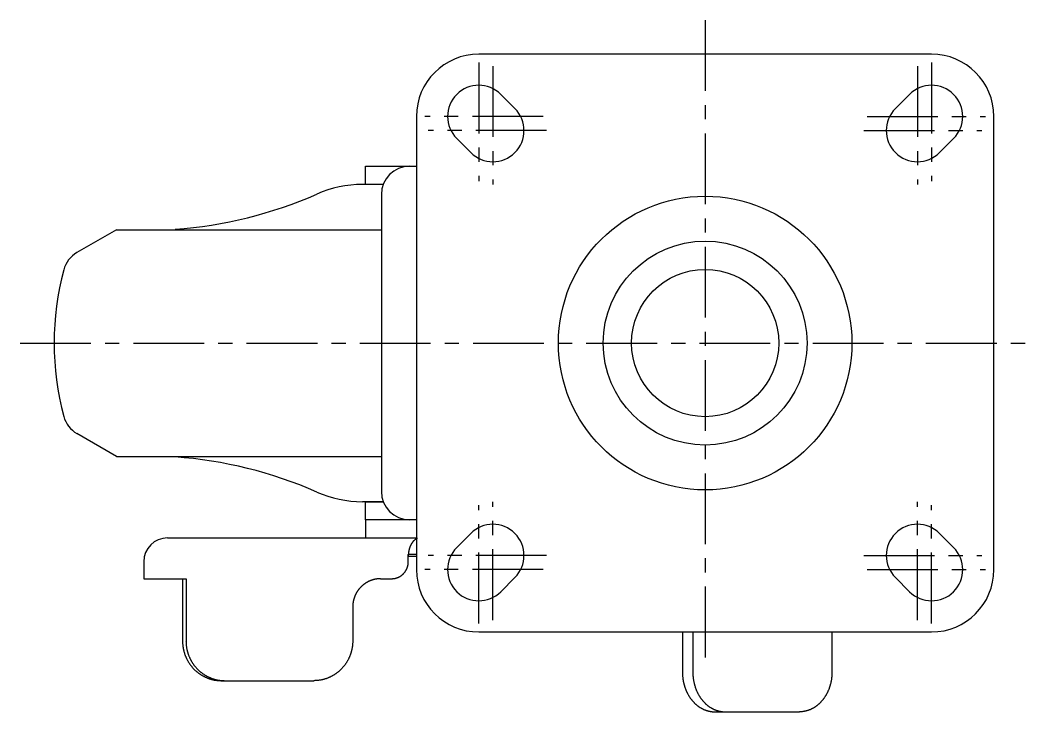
# Model space of a CAD drawing. Extents: x 9 to 412, y 17 to 503.
# Drawn here: x 234 to 412, y 380.4 to 502.5 of the extents above; entities that cross this region are included whole.
import ezdxf

# ---------------------------------------------------------------- set-up
doc = ezdxf.new("R2010")
doc.units = 0
doc.header["$LTSCALE"] = 10
doc.linetypes.add('CENTER', pattern=[2, 1.25, -0.25, 0.25, -0.25])
doc.layers.get('0').update_dxf_attribs({"linetype": 'CONTINUOUS'})
doc.layers.add('CENTER', color=1, linetype='CENTER')

msp = doc.modelspace()

# ---------------------------------------------------------------- linework, layer by layer
at = {"color": 7, "linetype": 'CONTINUOUS'}
for p, q in [((395, 496.546218), (315, 496.546218)), ((321.389087, 486.935306), (318.889087, 489.435306)), ((391.110913, 489.435306), (388.610913, 486.935306)), ((304, 485.546218), (304, 405.546218)), ((406, 405.546218), (406, 485.546218)), ((311.110913, 481.657131), (313.610913, 479.157131)), ((396.389087, 479.157131), (398.889087, 481.657131)), ((295, 473.546218), (295, 476.746218)), ((295, 476.746218), (304, 476.746218)), ((298.135238, 473.546218), (294.474838, 473.546218)), ((298.135238, 473.546218), (295, 473.546218)), ((297.8, 471.746218), (297.8, 419.346218)), ((251, 465.546218), (244.033595, 461.524163)), ((251, 465.546218), (297.8, 465.546218)), ((251, 425.546218), (244.033595, 429.568274)), ((251, 425.546218), (297.8, 425.546218)), ((298.135238, 417.546218), (294.474838, 417.546218)), ((295, 414.346218), (295, 417.546218)), ((295, 417.546218), (298.135238, 417.546218)), ((304, 414.346218), (295, 414.346218)), ((295, 414.346218), (295, 411.146218)), ((295, 414.346218), (295, 411.146218)), ((313.610913, 411.935306), (311.110913, 409.435306)), ((398.889087, 409.435306), (396.389087, 411.935306)), ((260.029214, 411.146218), (304, 411.146218)), ((304, 408.246218), (302.560376, 408.246218)), ((302.560376, 406.946218), (302.560376, 408.246218)), ((302.560376, 406.946218), (302.560376, 407.946218)), ((302.560376, 407.946218), (304, 407.946218)), ((255.829214, 406.946218), (255.829214, 403.946218)), ((318.889087, 401.657131), (321.389087, 404.157131)), ((388.610913, 404.157131), (391.110913, 401.657131)), ((255.829214, 403.946218), (263.295289, 403.946218)), ((262.6847, 403.946218), (262.6847, 392.946218)), ((263.295289, 403.946218), (263.295289, 392.946218)), ((297.652241, 403.946218), (299.615495, 403.946218)), ((297.652241, 403.946218), (299.615495, 403.946218)), ((292.744105, 398.946218), (292.744105, 392.946218)), ((315, 394.546218), (395, 394.546218)), ((350.98785, 394.546218), (350.98785, 387.446218)), ((352.823294, 394.546218), (352.823294, 387.446218)), ((377.397856, 394.546218), (377.397856, 387.446218)), ((269.556091, 385.946218), (285.872714, 385.946218)), ((356.721914, 380.446218), (371.663791, 380.446218))]:
    msp.add_line(p, q, dxfattribs=at)
for points in [[(304.216, 411.07, 0), (304.194, 411.062, 0), (304.172, 411.054, 0), (304.15, 411.046, 0), (304.129, 411.037, 0), (304.107, 411.029, 0), (304.086, 411.019, 0), (304.064, 411.01, 0), (304.043, 411, 0), (304.022, 410.989, 0), (304.001, 410.979, 0), (303.979, 410.968, 0), (303.958, 410.957, 0), (303.937, 410.945, 0), (303.917, 410.933, 0), (303.896, 410.921, 0), (303.875, 410.908, 0), (303.854, 410.895, 0), (303.834, 410.882, 0), (303.813, 410.868, 0), (303.793, 410.854, 0), (303.773, 410.84, 0), (303.753, 410.825, 0), (303.733, 410.811, 0), (303.713, 410.795, 0), (303.693, 410.78, 0), (303.673, 410.764, 0), (303.654, 410.748, 0), (303.634, 410.731, 0), (303.615, 410.714, 0), (303.595, 410.697, 0), (303.576, 410.68, 0), (303.557, 410.662, 0), (303.538, 410.644, 0), (303.52, 410.626, 0), (303.501, 410.607, 0), (303.482, 410.588, 0), (303.464, 410.569, 0), (303.446, 410.55, 0), (303.428, 410.53, 0), (303.41, 410.51, 0), (303.392, 410.489, 0), (303.374, 410.469, 0), (303.357, 410.448, 0), (303.339, 410.427, 0), (303.322, 410.405, 0), (303.305, 410.383, 0), (303.288, 410.361, 0), (303.271, 410.339, 0), (303.255, 410.317, 0), (303.238, 410.294, 0), (303.222, 410.271, 0), (303.206, 410.247, 0), (303.19, 410.224, 0), (303.174, 410.2, 0), (303.158, 410.176, 0), (303.143, 410.151, 0), (303.127, 410.127, 0), (303.112, 410.102, 0), (303.097, 410.077, 0), (303.083, 410.051, 0), (303.068, 410.026, 0), (303.054, 410, 0), (303.039, 409.974, 0), (303.025, 409.948, 0), (303.011, 409.921, 0), (302.998, 409.895, 0), (302.984, 409.868, 0), (302.971, 409.841, 0), (302.958, 409.813, 0), (302.945, 409.786, 0), (302.932, 409.758, 0), (302.92, 409.73, 0), (302.907, 409.702, 0), (302.895, 409.674, 0), (302.883, 409.645, 0), (302.871, 409.616, 0), (302.86, 409.587, 0), (302.848, 409.558, 0), (302.837, 409.529, 0), (302.826, 409.499, 0), (302.816, 409.47, 0), (302.805, 409.44, 0), (302.795, 409.41, 0), (302.785, 409.38, 0), (302.775, 409.35, 0), (302.765, 409.319, 0), (302.756, 409.289, 0), (302.746, 409.258, 0), (302.737, 409.227, 0), (302.728, 409.196, 0), (302.72, 409.165, 0), (302.711, 409.134, 0), (302.703, 409.102, 0), (302.695, 409.07, 0), (302.687, 409.039, 0), (302.68, 409.007, 0), (302.673, 408.975, 0), (302.666, 408.943, 0), (302.659, 408.911, 0), (302.652, 408.879, 0), (302.646, 408.846, 0), (302.64, 408.814, 0), (302.634, 408.781, 0), (302.628, 408.748, 0), (302.622, 408.716, 0), (302.617, 408.683, 0), (302.612, 408.65, 0), (302.607, 408.617, 0), (302.603, 408.584, 0), (302.598, 408.551, 0), (302.594, 408.518, 0), (302.59, 408.484, 0), (302.587, 408.451, 0), (302.583, 408.418, 0), (302.58, 408.384, 0), (302.577, 408.351, 0), (302.575, 408.317, 0), (302.572, 408.283, 0), (302.57, 408.25, 0), (302.568, 408.216, 0), (302.566, 408.183, 0), (302.565, 408.149, 0), (302.563, 408.115, 0), (302.562, 408.081, 0), (302.561, 408.048, 0), (302.561, 408.014, 0), (302.56, 407.98, 0), (302.56, 407.946, 0)], [(299.615, 403.946, 0), (299.652, 403.946, 0), (299.688, 403.947, 0), (299.724, 403.948, 0), (299.76, 403.95, 0), (299.796, 403.952, 0), (299.832, 403.954, 0), (299.868, 403.957, 0), (299.904, 403.961, 0), (299.94, 403.964, 0), (299.976, 403.969, 0), (300.012, 403.974, 0), (300.048, 403.979, 0), (300.083, 403.984, 0), (300.119, 403.99, 0), (300.155, 403.997, 0), (300.19, 404.004, 0), (300.225, 404.011, 0), (300.261, 404.019, 0), (300.296, 404.027, 0), (300.331, 404.036, 0), (300.366, 404.045, 0), (300.401, 404.055, 0), (300.436, 404.065, 0), (300.47, 404.075, 0), (300.505, 404.086, 0), (300.539, 404.098, 0), (300.573, 404.109, 0), (300.608, 404.122, 0), (300.642, 404.134, 0), (300.675, 404.147, 0), (300.709, 404.161, 0), (300.742, 404.175, 0), (300.776, 404.189, 0), (300.809, 404.204, 0), (300.842, 404.219, 0), (300.875, 404.234, 0), (300.907, 404.25, 0), (300.94, 404.267, 0), (300.972, 404.283, 0), (301.004, 404.3, 0), (301.035, 404.318, 0), (301.067, 404.336, 0), (301.098, 404.354, 0), (301.129, 404.373, 0), (301.16, 404.392, 0), (301.191, 404.412, 0), (301.221, 404.432, 0), (301.252, 404.452, 0), (301.282, 404.472, 0), (301.311, 404.493, 0), (301.341, 404.515, 0), (301.37, 404.537, 0), (301.399, 404.559, 0), (301.427, 404.581, 0), (301.456, 404.604, 0), (301.484, 404.627, 0), (301.512, 404.651, 0), (301.539, 404.675, 0), (301.566, 404.699, 0), (301.593, 404.723, 0), (301.62, 404.748, 0), (301.646, 404.773, 0), (301.672, 404.799, 0), (301.698, 404.825, 0), (301.723, 404.851, 0), (301.748, 404.878, 0), (301.773, 404.904, 0), (301.798, 404.932, 0), (301.822, 404.959, 0), (301.845, 404.987, 0), (301.869, 405.015, 0), (301.892, 405.043, 0), (301.915, 405.072, 0), (301.937, 405.101, 0), (301.959, 405.13, 0), (301.981, 405.159, 0), (302.002, 405.189, 0), (302.023, 405.219, 0), (302.044, 405.249, 0), (302.064, 405.28, 0), (302.084, 405.31, 0), (302.103, 405.341, 0), (302.123, 405.372, 0), (302.141, 405.404, 0), (302.16, 405.436, 0), (302.178, 405.468, 0), (302.195, 405.5, 0), (302.213, 405.532, 0), (302.229, 405.565, 0), (302.246, 405.597, 0), (302.262, 405.63, 0), (302.278, 405.664, 0), (302.293, 405.697, 0), (302.308, 405.73, 0), (302.322, 405.764, 0), (302.336, 405.798, 0), (302.35, 405.832, 0), (302.363, 405.867, 0), (302.376, 405.901, 0), (302.388, 405.936, 0), (302.4, 405.97, 0), (302.412, 406.005, 0), (302.423, 406.04, 0), (302.434, 406.075, 0), (302.444, 406.111, 0), (302.454, 406.146, 0), (302.463, 406.182, 0), (302.472, 406.217, 0), (302.481, 406.253, 0), (302.489, 406.289, 0), (302.497, 406.325, 0), (302.504, 406.361, 0), (302.511, 406.397, 0), (302.517, 406.433, 0), (302.523, 406.47, 0), (302.529, 406.506, 0), (302.534, 406.542, 0), (302.538, 406.579, 0), (302.542, 406.616, 0), (302.546, 406.652, 0), (302.55, 406.689, 0), (302.552, 406.726, 0), (302.555, 406.762, 0), (302.557, 406.799, 0), (302.558, 406.836, 0), (302.559, 406.873, 0), (302.56, 406.909, 0), (302.56, 406.946, 0)], [(299.615, 403.946, 0), (299.652, 403.946, 0), (299.688, 403.947, 0), (299.724, 403.948, 0), (299.76, 403.95, 0), (299.796, 403.952, 0), (299.832, 403.954, 0), (299.868, 403.957, 0), (299.904, 403.961, 0), (299.94, 403.964, 0), (299.976, 403.969, 0), (300.012, 403.974, 0), (300.048, 403.979, 0), (300.083, 403.984, 0), (300.119, 403.99, 0), (300.155, 403.997, 0), (300.19, 404.004, 0), (300.225, 404.011, 0), (300.261, 404.019, 0), (300.296, 404.027, 0), (300.331, 404.036, 0), (300.366, 404.045, 0), (300.401, 404.055, 0), (300.436, 404.065, 0), (300.47, 404.075, 0), (300.505, 404.086, 0), (300.539, 404.098, 0), (300.573, 404.109, 0), (300.608, 404.122, 0), (300.642, 404.134, 0), (300.675, 404.147, 0), (300.709, 404.161, 0), (300.742, 404.175, 0), (300.776, 404.189, 0), (300.809, 404.204, 0), (300.842, 404.219, 0), (300.875, 404.234, 0), (300.907, 404.25, 0), (300.94, 404.267, 0), (300.972, 404.283, 0), (301.004, 404.3, 0), (301.035, 404.318, 0), (301.067, 404.336, 0), (301.098, 404.354, 0), (301.129, 404.373, 0), (301.16, 404.392, 0), (301.191, 404.412, 0), (301.221, 404.432, 0), (301.252, 404.452, 0), (301.282, 404.472, 0), (301.311, 404.493, 0), (301.341, 404.515, 0), (301.37, 404.537, 0), (301.399, 404.559, 0), (301.427, 404.581, 0), (301.456, 404.604, 0), (301.484, 404.627, 0), (301.512, 404.651, 0), (301.539, 404.675, 0), (301.566, 404.699, 0), (301.593, 404.723, 0), (301.62, 404.748, 0), (301.646, 404.773, 0), (301.672, 404.799, 0), (301.698, 404.825, 0), (301.723, 404.851, 0), (301.748, 404.878, 0), (301.773, 404.904, 0), (301.798, 404.932, 0), (301.822, 404.959, 0), (301.845, 404.987, 0), (301.869, 405.015, 0), (301.892, 405.043, 0), (301.915, 405.072, 0), (301.937, 405.101, 0), (301.959, 405.13, 0), (301.981, 405.159, 0), (302.002, 405.189, 0), (302.023, 405.219, 0), (302.044, 405.249, 0), (302.064, 405.28, 0), (302.084, 405.31, 0), (302.103, 405.341, 0), (302.123, 405.372, 0), (302.141, 405.404, 0), (302.16, 405.436, 0), (302.178, 405.468, 0), (302.195, 405.5, 0), (302.213, 405.532, 0), (302.229, 405.565, 0), (302.246, 405.597, 0), (302.262, 405.63, 0), (302.278, 405.664, 0), (302.293, 405.697, 0), (302.308, 405.73, 0), (302.322, 405.764, 0), (302.336, 405.798, 0), (302.35, 405.832, 0), (302.363, 405.867, 0), (302.376, 405.901, 0), (302.388, 405.936, 0), (302.4, 405.97, 0), (302.412, 406.005, 0), (302.423, 406.04, 0), (302.434, 406.075, 0), (302.444, 406.111, 0), (302.454, 406.146, 0), (302.463, 406.182, 0), (302.472, 406.217, 0), (302.481, 406.253, 0), (302.489, 406.289, 0), (302.497, 406.325, 0), (302.504, 406.361, 0), (302.511, 406.397, 0), (302.517, 406.433, 0), (302.523, 406.47, 0), (302.529, 406.506, 0), (302.534, 406.542, 0), (302.538, 406.579, 0), (302.542, 406.616, 0), (302.546, 406.652, 0), (302.55, 406.689, 0), (302.552, 406.726, 0), (302.555, 406.762, 0), (302.557, 406.799, 0), (302.558, 406.836, 0), (302.559, 406.873, 0), (302.56, 406.909, 0), (302.56, 406.946, 0)], [(297.652, 403.946, 0), (297.592, 403.946, 0), (297.532, 403.945, 0), (297.472, 403.943, 0), (297.411, 403.94, 0), (297.351, 403.937, 0), (297.291, 403.933, 0), (297.231, 403.928, 0), (297.171, 403.922, 0), (297.111, 403.916, 0), (297.051, 403.909, 0), (296.992, 403.901, 0), (296.932, 403.892, 0), (296.873, 403.883, 0), (296.813, 403.873, 0), (296.754, 403.862, 0), (296.695, 403.85, 0), (296.636, 403.838, 0), (296.577, 403.825, 0), (296.518, 403.811, 0), (296.46, 403.796, 0), (296.401, 403.781, 0), (296.343, 403.765, 0), (296.285, 403.748, 0), (296.227, 403.731, 0), (296.17, 403.713, 0), (296.113, 403.694, 0), (296.056, 403.674, 0), (295.999, 403.654, 0), (295.942, 403.633, 0), (295.886, 403.611, 0), (295.83, 403.589, 0), (295.774, 403.566, 0), (295.718, 403.542, 0), (295.663, 403.517, 0), (295.608, 403.492, 0), (295.554, 403.466, 0), (295.499, 403.44, 0), (295.445, 403.412, 0), (295.392, 403.384, 0), (295.339, 403.356, 0), (295.286, 403.327, 0), (295.233, 403.297, 0), (295.181, 403.266, 0), (295.129, 403.235, 0), (295.077, 403.203, 0), (295.026, 403.17, 0), (294.976, 403.137, 0), (294.925, 403.104, 0), (294.876, 403.069, 0), (294.826, 403.034, 0), (294.777, 402.999, 0), (294.728, 402.962, 0), (294.68, 402.925, 0), (294.633, 402.888, 0), (294.585, 402.85, 0), (294.539, 402.811, 0), (294.492, 402.772, 0), (294.446, 402.732, 0), (294.401, 402.692, 0), (294.356, 402.651, 0), (294.312, 402.609, 0), (294.268, 402.567, 0), (294.225, 402.525, 0), (294.182, 402.482, 0), (294.139, 402.438, 0), (294.098, 402.394, 0), (294.056, 402.349, 0), (294.016, 402.304, 0), (293.975, 402.258, 0), (293.936, 402.212, 0), (293.897, 402.165, 0), (293.858, 402.118, 0), (293.82, 402.071, 0), (293.783, 402.022, 0), (293.746, 401.974, 0), (293.71, 401.925, 0), (293.674, 401.875, 0), (293.639, 401.825, 0), (293.605, 401.775, 0), (293.571, 401.724, 0), (293.538, 401.673, 0), (293.506, 401.621, 0), (293.474, 401.569, 0), (293.442, 401.517, 0), (293.412, 401.464, 0), (293.382, 401.411, 0), (293.352, 401.357, 0), (293.324, 401.303, 0), (293.296, 401.249, 0), (293.268, 401.194, 0), (293.241, 401.139, 0), (293.215, 401.084, 0), (293.19, 401.028, 0), (293.165, 400.972, 0), (293.141, 400.916, 0), (293.118, 400.86, 0), (293.095, 400.803, 0), (293.073, 400.746, 0), (293.052, 400.688, 0), (293.031, 400.631, 0), (293.011, 400.573, 0), (292.992, 400.515, 0), (292.973, 400.456, 0), (292.955, 400.398, 0), (292.938, 400.339, 0), (292.922, 400.28, 0), (292.906, 400.221, 0), (292.891, 400.161, 0), (292.877, 400.102, 0), (292.863, 400.042, 0), (292.851, 399.982, 0), (292.838, 399.922, 0), (292.827, 399.861, 0), (292.816, 399.801, 0), (292.806, 399.741, 0), (292.797, 399.68, 0), (292.789, 399.619, 0), (292.781, 399.558, 0), (292.774, 399.497, 0), (292.768, 399.436, 0), (292.762, 399.375, 0), (292.757, 399.314, 0), (292.753, 399.253, 0), (292.75, 399.192, 0), (292.747, 399.13, 0), (292.746, 399.069, 0), (292.744, 399.008, 0), (292.744, 398.946, 0)], [(262.685, 392.946, 0), (262.685, 392.86, 0), (262.687, 392.774, 0), (262.689, 392.689, 0), (262.693, 392.603, 0), (262.698, 392.517, 0), (262.703, 392.431, 0), (262.71, 392.346, 0), (262.718, 392.26, 0), (262.727, 392.175, 0), (262.736, 392.089, 0), (262.747, 392.004, 0), (262.759, 391.919, 0), (262.772, 391.834, 0), (262.786, 391.749, 0), (262.801, 391.665, 0), (262.817, 391.581, 0), (262.834, 391.496, 0), (262.852, 391.413, 0), (262.871, 391.329, 0), (262.891, 391.245, 0), (262.912, 391.162, 0), (262.934, 391.079, 0), (262.957, 390.997, 0), (262.981, 390.914, 0), (263.006, 390.832, 0), (263.032, 390.75, 0), (263.058, 390.669, 0), (263.086, 390.588, 0), (263.115, 390.507, 0), (263.145, 390.427, 0), (263.176, 390.347, 0), (263.208, 390.267, 0), (263.241, 390.188, 0), (263.274, 390.11, 0), (263.309, 390.031, 0), (263.344, 389.953, 0), (263.381, 389.876, 0), (263.418, 389.799, 0), (263.457, 389.722, 0), (263.496, 389.646, 0), (263.536, 389.571, 0), (263.577, 389.496, 0), (263.619, 389.421, 0), (263.662, 389.347, 0), (263.706, 389.274, 0), (263.751, 389.201, 0), (263.796, 389.129, 0), (263.843, 389.057, 0), (263.89, 388.986, 0), (263.938, 388.916, 0), (263.987, 388.846, 0), (264.037, 388.776, 0), (264.088, 388.708, 0), (264.139, 388.64, 0), (264.191, 388.572, 0), (264.244, 388.505, 0), (264.298, 388.439, 0), (264.353, 388.374, 0), (264.408, 388.309, 0), (264.465, 388.245, 0), (264.522, 388.182, 0), (264.58, 388.119, 0), (264.638, 388.058, 0), (264.697, 387.996, 0), (264.757, 387.936, 0), (264.818, 387.876, 0), (264.879, 387.818, 0), (264.942, 387.76, 0), (265.004, 387.702, 0), (265.068, 387.646, 0), (265.132, 387.59, 0), (265.197, 387.535, 0), (265.262, 387.481, 0), (265.329, 387.428, 0), (265.395, 387.375, 0), (265.463, 387.324, 0), (265.531, 387.273, 0), (265.599, 387.223, 0), (265.669, 387.174, 0), (265.739, 387.126, 0), (265.809, 387.079, 0), (265.88, 387.032, 0), (265.951, 386.987, 0), (266.023, 386.942, 0), (266.096, 386.898, 0), (266.169, 386.856, 0), (266.243, 386.814, 0), (266.317, 386.773, 0), (266.392, 386.733, 0), (266.467, 386.694, 0), (266.542, 386.655, 0), (266.618, 386.618, 0), (266.695, 386.582, 0), (266.772, 386.547, 0), (266.849, 386.512, 0), (266.927, 386.479, 0), (267.005, 386.447, 0), (267.083, 386.415, 0), (267.162, 386.385, 0), (267.241, 386.355, 0), (267.321, 386.327, 0), (267.401, 386.3, 0), (267.481, 386.273, 0), (267.561, 386.248, 0), (267.642, 386.223, 0), (267.723, 386.2, 0), (267.805, 386.177, 0), (267.886, 386.156, 0), (267.968, 386.136, 0), (268.051, 386.116, 0), (268.133, 386.098, 0), (268.216, 386.081, 0), (268.298, 386.064, 0), (268.381, 386.049, 0), (268.465, 386.035, 0), (268.548, 386.022, 0), (268.631, 386.01, 0), (268.715, 385.999, 0), (268.799, 385.989, 0), (268.883, 385.98, 0), (268.967, 385.972, 0), (269.051, 385.965, 0), (269.135, 385.959, 0), (269.219, 385.955, 0), (269.303, 385.951, 0), (269.387, 385.948, 0), (269.472, 385.947, 0), (269.556, 385.946, 0)], [(263.295, 392.946, 0), (263.296, 392.86, 0), (263.297, 392.774, 0), (263.3, 392.689, 0), (263.304, 392.603, 0), (263.308, 392.517, 0), (263.314, 392.431, 0), (263.321, 392.346, 0), (263.328, 392.26, 0), (263.337, 392.175, 0), (263.347, 392.089, 0), (263.358, 392.004, 0), (263.37, 391.919, 0), (263.383, 391.834, 0), (263.396, 391.749, 0), (263.411, 391.665, 0), (263.427, 391.581, 0), (263.444, 391.496, 0), (263.462, 391.413, 0), (263.481, 391.329, 0), (263.501, 391.245, 0), (263.522, 391.162, 0), (263.544, 391.079, 0), (263.567, 390.997, 0), (263.591, 390.914, 0), (263.616, 390.832, 0), (263.642, 390.75, 0), (263.669, 390.669, 0), (263.697, 390.588, 0), (263.726, 390.507, 0), (263.756, 390.427, 0), (263.787, 390.347, 0), (263.818, 390.267, 0), (263.851, 390.188, 0), (263.885, 390.11, 0), (263.919, 390.031, 0), (263.955, 389.953, 0), (263.992, 389.876, 0), (264.029, 389.799, 0), (264.067, 389.722, 0), (264.107, 389.646, 0), (264.147, 389.571, 0), (264.188, 389.496, 0), (264.23, 389.421, 0), (264.273, 389.347, 0), (264.317, 389.274, 0), (264.361, 389.201, 0), (264.407, 389.129, 0), (264.453, 389.057, 0), (264.501, 388.986, 0), (264.549, 388.916, 0), (264.598, 388.846, 0), (264.648, 388.776, 0), (264.698, 388.708, 0), (264.75, 388.64, 0), (264.802, 388.572, 0), (264.855, 388.505, 0), (264.909, 388.439, 0), (264.964, 388.374, 0), (265.019, 388.309, 0), (265.075, 388.245, 0), (265.132, 388.182, 0), (265.19, 388.119, 0), (265.249, 388.058, 0), (265.308, 387.996, 0), (265.368, 387.936, 0), (265.429, 387.876, 0), (265.49, 387.818, 0), (265.552, 387.76, 0), (265.615, 387.702, 0), (265.678, 387.646, 0), (265.743, 387.59, 0), (265.808, 387.535, 0), (265.873, 387.481, 0), (265.939, 387.428, 0), (266.006, 387.375, 0), (266.073, 387.324, 0), (266.141, 387.273, 0), (266.21, 387.223, 0), (266.279, 387.174, 0), (266.349, 387.126, 0), (266.42, 387.079, 0), (266.491, 387.032, 0), (266.562, 386.987, 0), (266.634, 386.942, 0), (266.707, 386.898, 0), (266.78, 386.856, 0), (266.853, 386.814, 0), (266.928, 386.773, 0), (267.002, 386.733, 0), (267.077, 386.694, 0), (267.153, 386.655, 0), (267.229, 386.618, 0), (267.305, 386.582, 0), (267.382, 386.547, 0), (267.459, 386.512, 0), (267.537, 386.479, 0), (267.615, 386.447, 0), (267.694, 386.415, 0), (267.773, 386.385, 0), (267.852, 386.355, 0), (267.931, 386.327, 0), (268.011, 386.3, 0), (268.091, 386.273, 0), (268.172, 386.248, 0), (268.253, 386.223, 0), (268.334, 386.2, 0), (268.415, 386.177, 0), (268.497, 386.156, 0), (268.579, 386.136, 0), (268.661, 386.116, 0), (268.744, 386.098, 0), (268.826, 386.081, 0), (268.909, 386.064, 0), (268.992, 386.049, 0), (269.075, 386.035, 0), (269.158, 386.022, 0), (269.242, 386.01, 0), (269.326, 385.999, 0), (269.409, 385.989, 0), (269.493, 385.98, 0), (269.577, 385.972, 0), (269.661, 385.965, 0), (269.745, 385.959, 0), (269.83, 385.955, 0), (269.914, 385.951, 0), (269.998, 385.948, 0), (270.082, 385.947, 0), (270.167, 385.946, 0)], [(292.744, 392.946, 0), (292.744, 392.86, 0), (292.742, 392.774, 0), (292.739, 392.689, 0), (292.736, 392.603, 0), (292.731, 392.517, 0), (292.725, 392.431, 0), (292.719, 392.346, 0), (292.711, 392.26, 0), (292.702, 392.175, 0), (292.692, 392.089, 0), (292.682, 392.004, 0), (292.67, 391.919, 0), (292.657, 391.834, 0), (292.643, 391.749, 0), (292.628, 391.665, 0), (292.612, 391.581, 0), (292.595, 391.496, 0), (292.577, 391.413, 0), (292.558, 391.329, 0), (292.538, 391.245, 0), (292.517, 391.162, 0), (292.495, 391.079, 0), (292.472, 390.997, 0), (292.448, 390.914, 0), (292.423, 390.832, 0), (292.397, 390.75, 0), (292.37, 390.669, 0), (292.342, 390.588, 0), (292.314, 390.507, 0), (292.284, 390.427, 0), (292.253, 390.347, 0), (292.221, 390.267, 0), (292.188, 390.188, 0), (292.155, 390.11, 0), (292.12, 390.031, 0), (292.084, 389.953, 0), (292.048, 389.876, 0), (292.01, 389.799, 0), (291.972, 389.722, 0), (291.933, 389.646, 0), (291.893, 389.571, 0), (291.851, 389.496, 0), (291.809, 389.421, 0), (291.767, 389.347, 0), (291.723, 389.274, 0), (291.678, 389.201, 0), (291.632, 389.129, 0), (291.586, 389.057, 0), (291.539, 388.986, 0), (291.491, 388.916, 0), (291.442, 388.846, 0), (291.392, 388.776, 0), (291.341, 388.708, 0), (291.29, 388.64, 0), (291.237, 388.572, 0), (291.184, 388.505, 0), (291.13, 388.439, 0), (291.076, 388.374, 0), (291.02, 388.309, 0), (290.964, 388.245, 0), (290.907, 388.182, 0), (290.849, 388.119, 0), (290.791, 388.058, 0), (290.732, 387.996, 0), (290.672, 387.936, 0), (290.611, 387.876, 0), (290.549, 387.818, 0), (290.487, 387.76, 0), (290.424, 387.702, 0), (290.361, 387.646, 0), (290.297, 387.59, 0), (290.232, 387.535, 0), (290.166, 387.481, 0), (290.1, 387.428, 0), (290.033, 387.375, 0), (289.966, 387.324, 0), (289.898, 387.273, 0), (289.829, 387.223, 0), (289.76, 387.174, 0), (289.69, 387.126, 0), (289.62, 387.079, 0), (289.549, 387.032, 0), (289.477, 386.987, 0), (289.405, 386.942, 0), (289.333, 386.898, 0), (289.26, 386.856, 0), (289.186, 386.814, 0), (289.112, 386.773, 0), (289.037, 386.733, 0), (288.962, 386.694, 0), (288.887, 386.655, 0), (288.811, 386.618, 0), (288.734, 386.582, 0), (288.657, 386.547, 0), (288.58, 386.512, 0), (288.502, 386.479, 0), (288.424, 386.447, 0), (288.346, 386.415, 0), (288.267, 386.385, 0), (288.188, 386.355, 0), (288.108, 386.327, 0), (288.028, 386.3, 0), (287.948, 386.273, 0), (287.867, 386.248, 0), (287.787, 386.223, 0), (287.705, 386.2, 0), (287.624, 386.177, 0), (287.542, 386.156, 0), (287.46, 386.136, 0), (287.378, 386.116, 0), (287.296, 386.098, 0), (287.213, 386.081, 0), (287.13, 386.064, 0), (287.047, 386.049, 0), (286.964, 386.035, 0), (286.881, 386.022, 0), (286.797, 386.01, 0), (286.714, 385.999, 0), (286.63, 385.989, 0), (286.546, 385.98, 0), (286.462, 385.972, 0), (286.378, 385.965, 0), (286.294, 385.959, 0), (286.21, 385.955, 0), (286.126, 385.951, 0), (286.041, 385.948, 0), (285.957, 385.947, 0), (285.873, 385.946, 0)], [(350.988, 387.446, 0), (350.988, 387.36, 0), (350.99, 387.274, 0), (350.992, 387.189, 0), (350.995, 387.103, 0), (350.999, 387.017, 0), (351.003, 386.931, 0), (351.009, 386.846, 0), (351.015, 386.76, 0), (351.023, 386.675, 0), (351.031, 386.589, 0), (351.04, 386.504, 0), (351.05, 386.419, 0), (351.061, 386.334, 0), (351.072, 386.249, 0), (351.085, 386.165, 0), (351.098, 386.081, 0), (351.112, 385.996, 0), (351.127, 385.913, 0), (351.143, 385.829, 0), (351.16, 385.745, 0), (351.177, 385.662, 0), (351.196, 385.579, 0), (351.215, 385.497, 0), (351.235, 385.414, 0), (351.256, 385.332, 0), (351.277, 385.25, 0), (351.3, 385.169, 0), (351.323, 385.088, 0), (351.347, 385.007, 0), (351.372, 384.927, 0), (351.398, 384.847, 0), (351.424, 384.767, 0), (351.452, 384.688, 0), (351.48, 384.61, 0), (351.509, 384.531, 0), (351.538, 384.453, 0), (351.569, 384.376, 0), (351.6, 384.299, 0), (351.632, 384.222, 0), (351.665, 384.146, 0), (351.698, 384.071, 0), (351.733, 383.996, 0), (351.768, 383.921, 0), (351.804, 383.847, 0), (351.84, 383.774, 0), (351.877, 383.701, 0), (351.915, 383.629, 0), (351.954, 383.557, 0), (351.994, 383.486, 0), (352.034, 383.416, 0), (352.075, 383.346, 0), (352.116, 383.276, 0), (352.159, 383.208, 0), (352.201, 383.14, 0), (352.245, 383.072, 0), (352.289, 383.005, 0), (352.334, 382.939, 0), (352.38, 382.874, 0), (352.426, 382.809, 0), (352.473, 382.745, 0), (352.521, 382.682, 0), (352.569, 382.619, 0), (352.618, 382.558, 0), (352.667, 382.496, 0), (352.717, 382.436, 0), (352.768, 382.376, 0), (352.819, 382.318, 0), (352.871, 382.26, 0), (352.924, 382.202, 0), (352.977, 382.146, 0), (353.03, 382.09, 0), (353.084, 382.035, 0), (353.139, 381.981, 0), (353.194, 381.928, 0), (353.25, 381.875, 0), (353.306, 381.824, 0), (353.363, 381.773, 0), (353.42, 381.723, 0), (353.478, 381.674, 0), (353.536, 381.626, 0), (353.595, 381.579, 0), (353.654, 381.532, 0), (353.714, 381.487, 0), (353.774, 381.442, 0), (353.835, 381.398, 0), (353.896, 381.356, 0), (353.957, 381.314, 0), (354.019, 381.273, 0), (354.081, 381.233, 0), (354.144, 381.194, 0), (354.207, 381.155, 0), (354.27, 381.118, 0), (354.334, 381.082, 0), (354.398, 381.047, 0), (354.463, 381.012, 0), (354.528, 380.979, 0), (354.593, 380.947, 0), (354.658, 380.915, 0), (354.724, 380.885, 0), (354.79, 380.855, 0), (354.857, 380.827, 0), (354.923, 380.8, 0), (354.99, 380.773, 0), (355.057, 380.748, 0), (355.125, 380.723, 0), (355.193, 380.7, 0), (355.26, 380.677, 0), (355.329, 380.656, 0), (355.397, 380.636, 0), (355.466, 380.616, 0), (355.534, 380.598, 0), (355.603, 380.581, 0), (355.672, 380.564, 0), (355.742, 380.549, 0), (355.811, 380.535, 0), (355.881, 380.522, 0), (355.95, 380.51, 0), (356.02, 380.499, 0), (356.09, 380.489, 0), (356.16, 380.48, 0), (356.23, 380.472, 0), (356.3, 380.465, 0), (356.37, 380.459, 0), (356.441, 380.455, 0), (356.511, 380.451, 0), (356.581, 380.448, 0), (356.652, 380.447, 0), (356.722, 380.446, 0)], [(352.823, 387.446, 0), (352.824, 387.36, 0), (352.825, 387.274, 0), (352.827, 387.189, 0), (352.83, 387.103, 0), (352.834, 387.017, 0), (352.839, 386.931, 0), (352.844, 386.846, 0), (352.851, 386.76, 0), (352.858, 386.675, 0), (352.866, 386.589, 0), (352.875, 386.504, 0), (352.885, 386.419, 0), (352.896, 386.334, 0), (352.908, 386.249, 0), (352.92, 386.165, 0), (352.933, 386.081, 0), (352.948, 385.996, 0), (352.963, 385.913, 0), (352.978, 385.829, 0), (352.995, 385.745, 0), (353.013, 385.662, 0), (353.031, 385.579, 0), (353.05, 385.497, 0), (353.07, 385.414, 0), (353.091, 385.332, 0), (353.113, 385.25, 0), (353.135, 385.169, 0), (353.158, 385.088, 0), (353.183, 385.007, 0), (353.208, 384.927, 0), (353.233, 384.847, 0), (353.26, 384.767, 0), (353.287, 384.688, 0), (353.315, 384.61, 0), (353.344, 384.531, 0), (353.374, 384.453, 0), (353.404, 384.376, 0), (353.436, 384.299, 0), (353.468, 384.222, 0), (353.5, 384.146, 0), (353.534, 384.071, 0), (353.568, 383.996, 0), (353.603, 383.921, 0), (353.639, 383.847, 0), (353.676, 383.774, 0), (353.713, 383.701, 0), (353.751, 383.629, 0), (353.79, 383.557, 0), (353.829, 383.486, 0), (353.869, 383.416, 0), (353.91, 383.346, 0), (353.952, 383.276, 0), (353.994, 383.208, 0), (354.037, 383.14, 0), (354.081, 383.072, 0), (354.125, 383.005, 0), (354.17, 382.939, 0), (354.215, 382.874, 0), (354.262, 382.809, 0), (354.309, 382.745, 0), (354.356, 382.682, 0), (354.404, 382.619, 0), (354.453, 382.558, 0), (354.503, 382.496, 0), (354.553, 382.436, 0), (354.603, 382.376, 0), (354.655, 382.318, 0), (354.707, 382.26, 0), (354.759, 382.202, 0), (354.812, 382.146, 0), (354.866, 382.09, 0), (354.92, 382.035, 0), (354.974, 381.981, 0), (355.03, 381.928, 0), (355.085, 381.875, 0), (355.142, 381.824, 0), (355.198, 381.773, 0), (355.256, 381.723, 0), (355.313, 381.674, 0), (355.372, 381.626, 0), (355.43, 381.579, 0), (355.49, 381.532, 0), (355.549, 381.487, 0), (355.609, 381.442, 0), (355.67, 381.398, 0), (355.731, 381.356, 0), (355.792, 381.314, 0), (355.854, 381.273, 0), (355.917, 381.233, 0), (355.979, 381.194, 0), (356.042, 381.155, 0), (356.106, 381.118, 0), (356.17, 381.082, 0), (356.234, 381.047, 0), (356.298, 381.012, 0), (356.363, 380.979, 0), (356.428, 380.947, 0), (356.494, 380.915, 0), (356.56, 380.885, 0), (356.626, 380.855, 0), (356.692, 380.827, 0), (356.759, 380.8, 0), (356.826, 380.773, 0), (356.893, 380.748, 0), (356.96, 380.723, 0), (357.028, 380.7, 0), (357.096, 380.677, 0), (357.164, 380.656, 0), (357.232, 380.636, 0), (357.301, 380.616, 0), (357.37, 380.598, 0), (357.439, 380.581, 0), (357.508, 380.564, 0), (357.577, 380.549, 0), (357.646, 380.535, 0), (357.716, 380.522, 0), (357.786, 380.51, 0), (357.855, 380.499, 0), (357.925, 380.489, 0), (357.995, 380.48, 0), (358.065, 380.472, 0), (358.136, 380.465, 0), (358.206, 380.459, 0), (358.276, 380.455, 0), (358.346, 380.451, 0), (358.417, 380.448, 0), (358.487, 380.447, 0), (358.557, 380.446, 0)], [(377.398, 387.446, 0), (377.397, 387.36, 0), (377.396, 387.274, 0), (377.394, 387.189, 0), (377.391, 387.103, 0), (377.387, 387.017, 0), (377.382, 386.931, 0), (377.377, 386.846, 0), (377.37, 386.76, 0), (377.363, 386.675, 0), (377.355, 386.589, 0), (377.346, 386.504, 0), (377.336, 386.419, 0), (377.325, 386.334, 0), (377.313, 386.249, 0), (377.301, 386.165, 0), (377.288, 386.081, 0), (377.274, 385.996, 0), (377.259, 385.913, 0), (377.243, 385.829, 0), (377.226, 385.745, 0), (377.208, 385.662, 0), (377.19, 385.579, 0), (377.171, 385.497, 0), (377.151, 385.414, 0), (377.13, 385.332, 0), (377.108, 385.25, 0), (377.086, 385.169, 0), (377.063, 385.088, 0), (377.039, 385.007, 0), (377.014, 384.927, 0), (376.988, 384.847, 0), (376.961, 384.767, 0), (376.934, 384.688, 0), (376.906, 384.61, 0), (376.877, 384.531, 0), (376.847, 384.453, 0), (376.817, 384.376, 0), (376.786, 384.299, 0), (376.754, 384.222, 0), (376.721, 384.146, 0), (376.687, 384.071, 0), (376.653, 383.996, 0), (376.618, 383.921, 0), (376.582, 383.847, 0), (376.546, 383.774, 0), (376.508, 383.701, 0), (376.47, 383.629, 0), (376.431, 383.557, 0), (376.392, 383.486, 0), (376.352, 383.416, 0), (376.311, 383.346, 0), (376.269, 383.276, 0), (376.227, 383.208, 0), (376.184, 383.14, 0), (376.141, 383.072, 0), (376.096, 383.005, 0), (376.051, 382.939, 0), (376.006, 382.874, 0), (375.959, 382.809, 0), (375.912, 382.745, 0), (375.865, 382.682, 0), (375.817, 382.619, 0), (375.768, 382.558, 0), (375.718, 382.496, 0), (375.668, 382.436, 0), (375.618, 382.376, 0), (375.566, 382.318, 0), (375.515, 382.26, 0), (375.462, 382.202, 0), (375.409, 382.146, 0), (375.356, 382.09, 0), (375.301, 382.035, 0), (375.247, 381.981, 0), (375.192, 381.928, 0), (375.136, 381.875, 0), (375.08, 381.824, 0), (375.023, 381.773, 0), (374.966, 381.723, 0), (374.908, 381.674, 0), (374.849, 381.626, 0), (374.791, 381.579, 0), (374.732, 381.532, 0), (374.672, 381.487, 0), (374.612, 381.442, 0), (374.551, 381.398, 0), (374.49, 381.356, 0), (374.429, 381.314, 0), (374.367, 381.273, 0), (374.305, 381.233, 0), (374.242, 381.194, 0), (374.179, 381.155, 0), (374.115, 381.118, 0), (374.052, 381.082, 0), (373.987, 381.047, 0), (373.923, 381.012, 0), (373.858, 380.979, 0), (373.793, 380.947, 0), (373.727, 380.915, 0), (373.662, 380.885, 0), (373.596, 380.855, 0), (373.529, 380.827, 0), (373.462, 380.8, 0), (373.396, 380.773, 0), (373.328, 380.748, 0), (373.261, 380.723, 0), (373.193, 380.7, 0), (373.125, 380.677, 0), (373.057, 380.656, 0), (372.989, 380.636, 0), (372.92, 380.616, 0), (372.851, 380.598, 0), (372.782, 380.581, 0), (372.713, 380.564, 0), (372.644, 380.549, 0), (372.575, 380.535, 0), (372.505, 380.522, 0), (372.435, 380.51, 0), (372.366, 380.499, 0), (372.296, 380.489, 0), (372.226, 380.48, 0), (372.156, 380.472, 0), (372.086, 380.465, 0), (372.015, 380.459, 0), (371.945, 380.455, 0), (371.875, 380.451, 0), (371.805, 380.448, 0), (371.734, 380.447, 0), (371.664, 380.446, 0)]]:
    msp.add_polyline3d(points, dxfattribs=at)
for radius in [25.92216, 18, 13]:
    msp.add_circle((355, 445.546218), radius, dxfattribs=at)
for centre, radius, start, end in [((315, 485.546218), 11, 90, 180), ((395, 485.546218), 11, 0, 90), ((315, 485.546218), 5.5, 45, 225), ((395, 485.546218), 5.5, 315, 135), ((317.5, 483.046218), 5.5, 225, 45), ((392.5, 483.046218), 5.5, 135, 315), ((302.8, 471.746218), 5, 90, 180), ((294.474838, 453.546218), 20, 90, 113.794274), ((256.146721, 540.471218), 75, 273.986596, 293.794274), ((246.533595, 457.194036), 5, 120, 164.998734), ((290, 445.546218), 50, 164.998734, 195.001266), ((246.533595, 433.898401), 5, 195.001266, 240), ((256.146721, 350.621219), 75, 66.205726, 86.013404), ((294.474838, 437.546218), 20, 246.205726, 270), ((302.8, 419.346218), 5, 180, 270), ((317.5, 408.046218), 5.5, 315, 135), ((392.5, 408.046218), 5.5, 45, 225), ((260.029214, 406.946218), 4.2, 90, 180), ((315, 405.546218), 5.5, 135, 315), ((395, 405.546218), 5.5, 225, 45), ((315, 405.546218), 11, 180, 270), ((395, 405.546218), 11, 270, 0)]:
    msp.add_arc(centre, radius, start, end, dxfattribs=at)
at = {"layer": 'CENTER', "color": 1, "linetype": 'CENTER'}
for p, q in [((355, 502.546218), (355, 388.546218)), ((315, 495.046218), (315, 474.147239)), ((395, 495.046218), (395, 474.147239)), ((317.5, 494.445198), (317.5, 473.546218)), ((392.5, 494.445198), (392.5, 473.546218)), ((326.398979, 485.546218), (305.5, 485.546218)), ((383.601021, 485.546218), (404.5, 485.546218)), ((327, 483.046218), (306.101021, 483.046218)), ((383, 483.046218), (403.898979, 483.046218)), ((234, 445.546218), (412, 445.546218)), ((315, 396.046218), (315, 416.945198)), ((317.5, 396.647239), (317.5, 417.546218)), ((392.5, 396.647239), (392.5, 417.546218)), ((395, 396.046218), (395, 416.945198)), ((327, 408.046218), (306.101021, 408.046218)), ((383, 408.046218), (403.898979, 408.046218)), ((326.398979, 405.546218), (305.5, 405.546218)), ((383.601021, 405.546218), (404.5, 405.546218))]:
    msp.add_line(p, q, dxfattribs=at)

doc.saveas('drawing.dxf')
